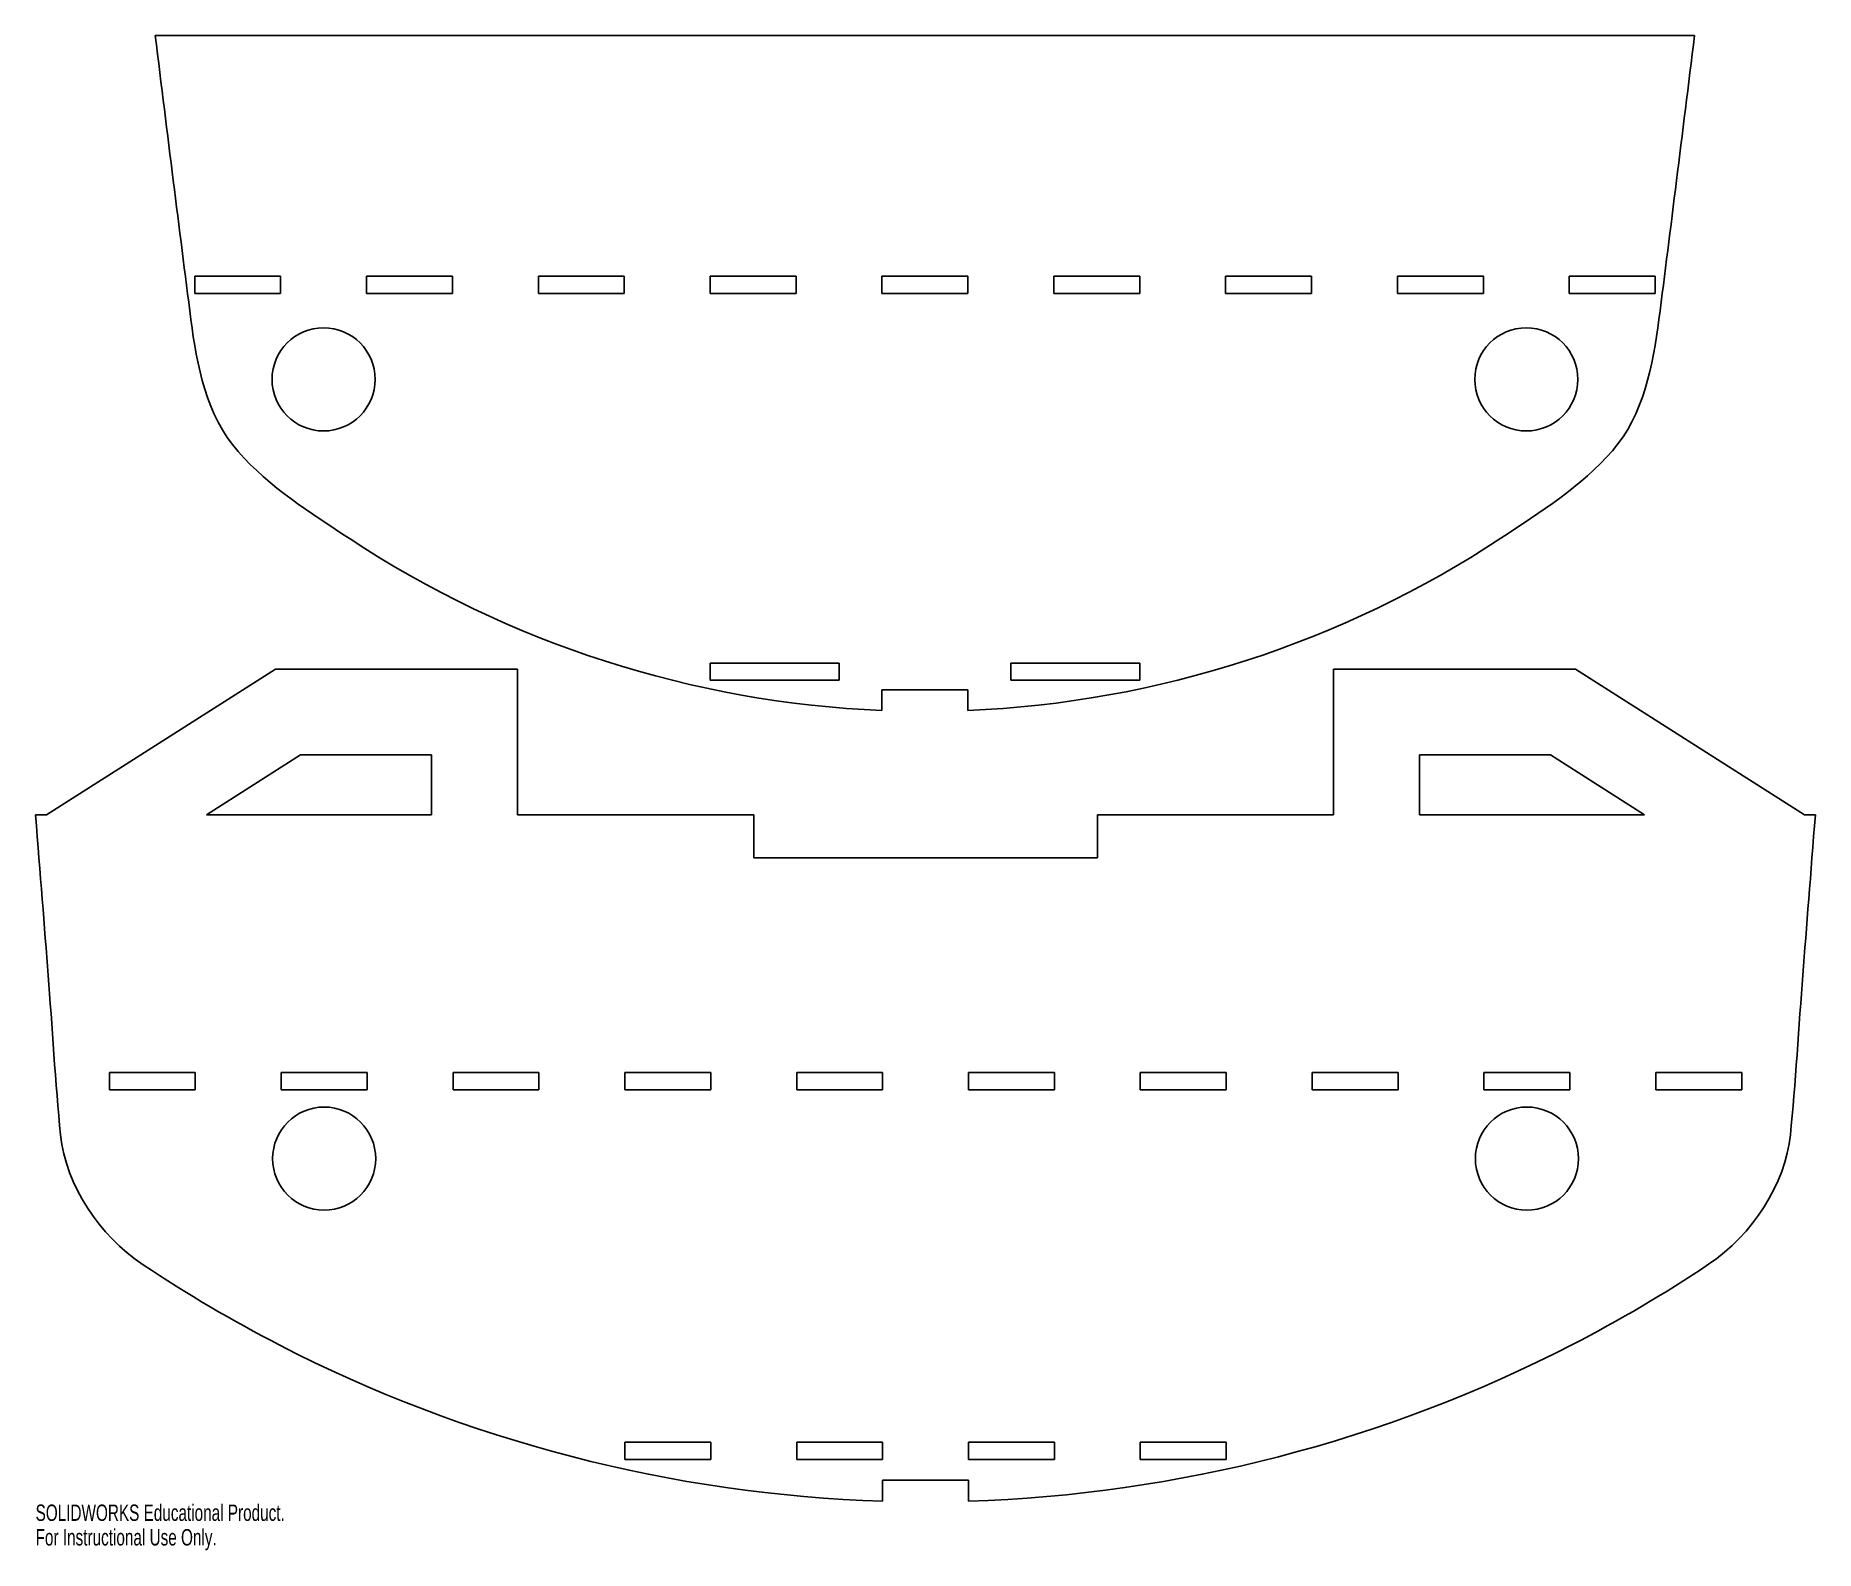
# Model space of a CAD drawing. Header units: inches. Extents: x -10.9 to 9.9, y -31.3 to -13.6.
import ezdxf

# ---------------------------------------------------------------- set-up
doc = ezdxf.new("R2010")
doc.units = ezdxf.units.IN
doc.header["$MEASUREMENT"] = 0
doc.styles.add('SLDTEXTSTYLE0', font='TXT', dxfattribs={"width": 0.7})

msp = doc.modelspace()

# ---------------------------------------------------------------- linework, layer by layer
at = {"color": 7, "linetype": 'Continuous', "lineweight": 25}
for p, q in [((8.452, -13.635), (-9.466, -13.635)), ((-9.007, -16.435), (-8.007, -16.435)), ((-9.007, -16.635), (-9.007, -16.435)), ((-8.007, -16.435), (-8.007, -16.635)), ((-7.007, -16.435), (-6.007, -16.435)), ((-7.007, -16.635), (-7.007, -16.435)), ((-6.007, -16.435), (-6.007, -16.635)), ((-5.007, -16.435), (-4.007, -16.435)), ((-5.007, -16.635), (-5.007, -16.435)), ((-4.007, -16.435), (-4.007, -16.635)), ((-3.007, -16.435), (-2.007, -16.435)), ((-3.007, -16.635), (-3.007, -16.435)), ((-2.007, -16.435), (-2.007, -16.635)), ((-1.007, -16.435), (-0.007, -16.435)), ((-1.007, -16.635), (-1.007, -16.435)), ((-0.007, -16.435), (-0.007, -16.635)), ((0.993, -16.435), (1.993, -16.435)), ((0.993, -16.635), (0.993, -16.435)), ((1.993, -16.435), (1.993, -16.635)), ((2.993, -16.435), (3.993, -16.435)), ((2.993, -16.635), (2.993, -16.435)), ((3.993, -16.435), (3.993, -16.635)), ((4.993, -16.435), (5.993, -16.435)), ((4.993, -16.635), (4.993, -16.435)), ((5.993, -16.435), (5.993, -16.635)), ((6.993, -16.435), (7.993, -16.435)), ((6.993, -16.635), (6.993, -16.435)), ((7.993, -16.435), (7.993, -16.635)), ((-8.007, -16.635), (-9.007, -16.635)), ((-6.007, -16.635), (-7.007, -16.635)), ((-4.007, -16.635), (-5.007, -16.635)), ((-2.007, -16.635), (-3.007, -16.635)), ((-0.007, -16.635), (-1.007, -16.635)), ((1.993, -16.635), (0.993, -16.635)), ((3.993, -16.635), (2.993, -16.635)), ((5.993, -16.635), (4.993, -16.635)), ((7.993, -16.635), (6.993, -16.635)), ((-8.068, -21.005), (-10.731, -22.701)), ((-5.25, -21.005), (-8.068, -21.005)), ((-5.25, -21.005), (-5.25, -22.701)), ((-3.007, -20.935), (-1.507, -20.935)), ((-3.007, -21.135), (-3.007, -20.935)), ((-1.507, -20.935), (-1.507, -21.135)), ((0.493, -20.935), (1.993, -20.935)), ((0.493, -21.135), (0.493, -20.935)), ((1.993, -20.935), (1.993, -21.135)), ((4.25, -21.005), (7.067, -21.005)), ((4.25, -21.005), (4.25, -22.701)), ((7.067, -21.005), (9.73, -22.701)), ((-1.507, -21.135), (-3.007, -21.135)), ((-0.007, -21.247), (-1.007, -21.247)), ((-1.007, -21.247), (-1.007, -21.487)), ((-0.007, -21.487), (-0.007, -21.247)), ((1.993, -21.135), (0.493, -21.135)), ((-7.776, -22.005), (-8.869, -22.701)), ((-6.25, -22.005), (-7.776, -22.005)), ((-6.25, -22.701), (-6.25, -22.005)), ((5.25, -22.701), (5.25, -22.005)), ((5.25, -22.005), (6.776, -22.005)), ((6.776, -22.005), (7.869, -22.701)), ((-10.731, -22.701), (-10.859, -22.701)), ((-6.25, -22.701), (-8.869, -22.701)), ((-2.5, -22.701), (-5.25, -22.701)), ((-2.5, -22.701), (-2.5, -23.201)), ((4.25, -22.701), (1.5, -22.701)), ((1.5, -23.201), (1.5, -22.701)), ((7.869, -22.701), (5.25, -22.701)), ((9.858, -22.701), (9.73, -22.701)), ((-2.5, -23.201), (1.5, -23.201)), ((-10, -25.701), (-10, -25.901)), ((-9, -25.701), (-10, -25.701)), ((-9, -25.901), (-9, -25.701)), ((-8, -25.701), (-8, -25.901)), ((-7, -25.701), (-8, -25.701)), ((-7, -25.901), (-7, -25.701)), ((-6, -25.701), (-6, -25.901)), ((-5, -25.701), (-6, -25.701)), ((-5, -25.901), (-5, -25.701)), ((-4, -25.701), (-4, -25.901)), ((-3, -25.701), (-4, -25.701)), ((-3, -25.901), (-3, -25.701)), ((-2, -25.701), (-2, -25.901)), ((-1, -25.701), (-2, -25.701)), ((-1, -25.901), (-1, -25.701)), ((0, -25.701), (0, -25.901)), ((1, -25.701), (0, -25.701)), ((1, -25.901), (1, -25.701)), ((2, -25.701), (2, -25.901)), ((3, -25.701), (2, -25.701)), ((3, -25.901), (3, -25.701)), ((4, -25.701), (4, -25.901)), ((5, -25.701), (4, -25.701)), ((5, -25.901), (5, -25.701)), ((6, -25.701), (6, -25.901)), ((7, -25.701), (6, -25.701)), ((7, -25.901), (7, -25.701)), ((8, -25.701), (8, -25.901)), ((9, -25.701), (8, -25.701)), ((9, -25.901), (9, -25.701)), ((-10, -25.901), (-9, -25.901)), ((-8, -25.901), (-7, -25.901)), ((-6, -25.901), (-5, -25.901)), ((-4, -25.901), (-3, -25.901)), ((-2, -25.901), (-1, -25.901)), ((0, -25.901), (1, -25.901)), ((2, -25.901), (3, -25.901)), ((4, -25.901), (5, -25.901)), ((6, -25.901), (7, -25.901)), ((8, -25.901), (9, -25.901)), ((-4, -30.001), (-4, -30.201)), ((-3, -30.001), (-4, -30.001)), ((-3, -30.201), (-3, -30.001)), ((-2, -30.001), (-2, -30.201)), ((-1, -30.001), (-2, -30.001)), ((-1, -30.201), (-1, -30.001)), ((0, -30.001), (0, -30.201)), ((1, -30.001), (0, -30.001)), ((1, -30.201), (1, -30.001)), ((2, -30.001), (2, -30.201)), ((3, -30.001), (2, -30.001)), ((3, -30.201), (3, -30.001)), ((-4, -30.201), (-3, -30.201)), ((-2, -30.201), (-1, -30.201)), ((0, -30.201), (1, -30.201)), ((2, -30.201), (3, -30.201)), ((0, -30.444), (-1, -30.444)), ((-1, -30.444), (-1, -30.686)), ((0, -30.686), (0, -30.444))]:
    msp.add_line(p, q, dxfattribs=at)
for centre in [(-7.507, -17.635), (6.493, -17.635), (-7.5, -26.701), (6.5, -26.701)]:
    msp.add_circle(centre, 0.6, dxfattribs=at)
for points, knots in [([(-9.466, -13.635), (-9.323, -14.793), (-9.187, -15.876), (-8.984, -17.468), (-8.87, -18.058), (-8.135, -18.89), (-7.66, -19.188), (-5.356, -20.706), (-3.204, -21.397), (-1.007, -21.487)], [0, 0, 0, 0, 0.25, 0.25, 0.375, 0.375, 0.5, 0.5, 1, 1, 1, 1]), ([(-0.007, -21.487), (2.193, -21.397), (4.36, -20.697), (6.654, -19.181), (7.135, -18.878), (7.856, -18.053), (7.97, -17.467), (8.173, -15.875), (8.308, -14.792), (8.452, -13.635)], [0, 0, 0, 0, 0.5, 0.5, 0.625, 0.625, 0.75, 0.75, 1, 1, 1, 1]), ([(-10.859, -22.701), (-10.805, -23.386), (-10.756, -24.008), (-10.668, -25.13), (-10.628, -25.838), (-10.508, -27.013), (-10.118, -27.597), (-9.097, -28.276), (-8.567, -28.588), (-5.855, -29.986), (-3.448, -30.611), (-1, -30.686)], [0, 0, 0, 0, 0.125, 0.125, 0.25, 0.25, 0.375, 0.375, 0.5, 0.5, 1, 1, 1, 1]), ([(0, -30.686), (2.438, -30.611), (4.847, -29.99), (7.575, -28.584), (8.105, -28.271), (9.126, -27.59), (9.511, -26.991), (9.624, -25.854), (9.668, -25.128), (9.755, -24.007), (9.804, -23.385), (9.858, -22.701)], [0, 0, 0, 0, 0.5, 0.5, 0.625, 0.625, 0.75, 0.75, 0.875, 0.875, 1, 1, 1, 1])]:
    msp.add_open_spline(points, degree=3, knots=knots, dxfattribs=at)

# ---------------------------------------------------------------- texts
at = {"color": 7, "linetype": 'Continuous', "char_height": 0.1903, "attachment_point": 1, "style": 'SLDTEXTSTYLE0'}
for s, insert in [('SOLIDWORKS Educational Product.', (-10.859, -30.726)), ('For Instructional Use Only.', (-10.859, -31.012))]:
    msp.add_mtext(s, dxfattribs=dict(at, insert=insert))

doc.saveas('drawing.dxf')
